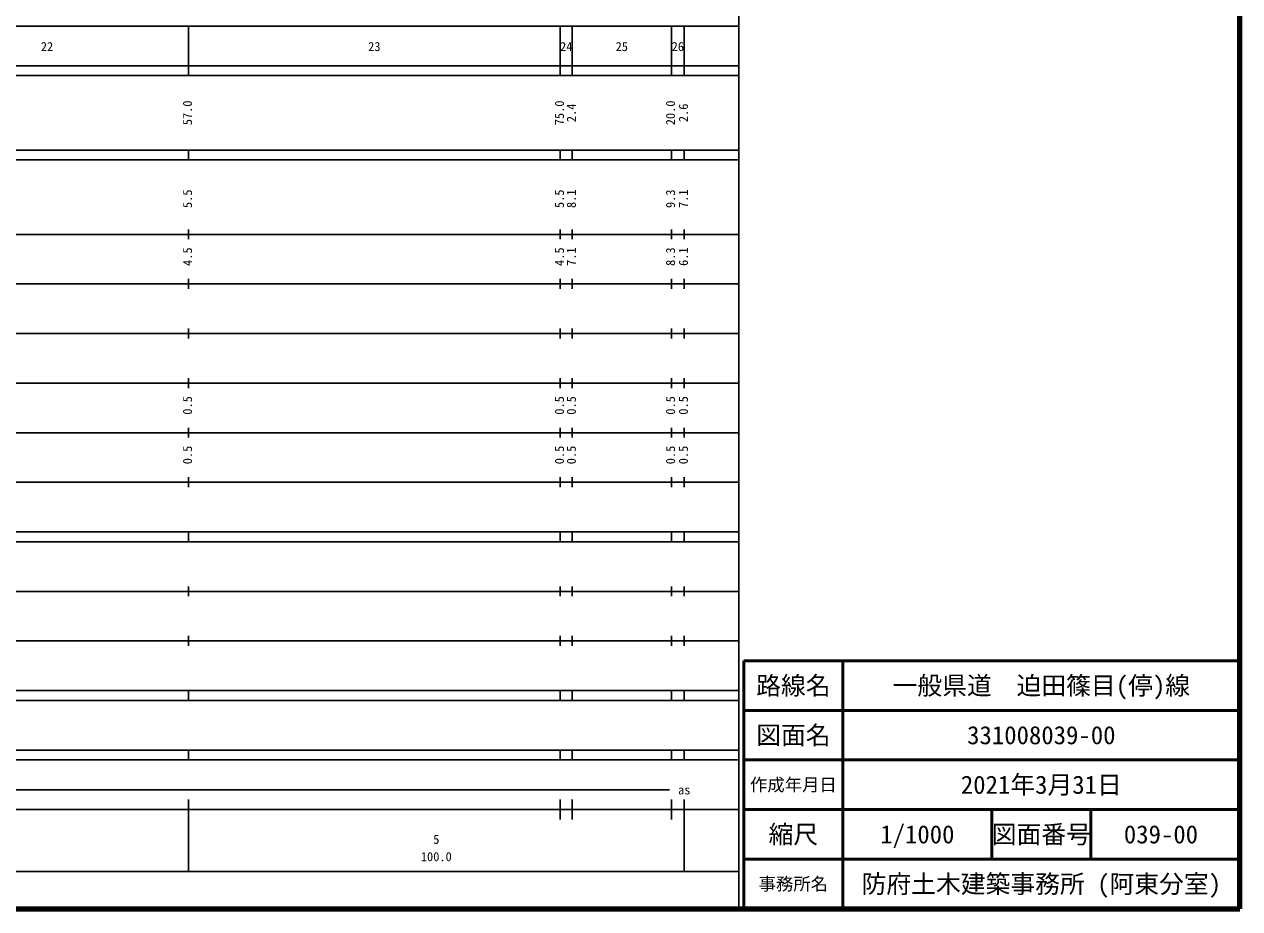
# Model space of a CAD drawing. Units: millimetres on the paper, enlarged 1000 times. Extents: x 40000 to 680000, y 20000 to 380000.
# Drawn here: x 434922 to 680000, y 20000 to 198357 of the extents above; entities that cross this region are included whole.
import ezdxf
from ezdxf.enums import TextEntityAlignment as Align

# ---------------------------------------------------------------- set-up
doc = ezdxf.new("R2010")
doc.units = ezdxf.units.MM
doc.header["$LTSCALE"] = 1000
for name, color, linetype, lineweight in [('M-TTL', 2, 'Continuous', 140), ('M-TTL-BAND', 7, 'Continuous', 25), ('M-TTL-FRAM', 2, 'Continuous', 50), ('M-TTL-LINE', 7, 'Continuous', 50)]:
    doc.layers.add(name, color=color, linetype=linetype, lineweight=lineweight)
doc.layers.add('M-TTL-TXT', color=7, linetype='Continuous')
doc.styles.add('ＭＳ ゴシック', font='')
doc.styles.get('ＭＳ ゴシック').set_extended_font_data('MS Gothic')

msp = doc.modelspace()

# ---------------------------------------------------------------- linework, layer by layer
at = {"layer": 'M-TTL'}
for p, q in [((680000, 20000), (680000, 380000)), ((40000, 20000), (680000, 20000))]:
    msp.add_line(p, q, dxfattribs=at)
at = {"layer": 'M-TTL-BAND'}
for p, q in [((579000, 20000), (579000, 370000)), ((68000, 198000), (579000, 198000)), ((468000, 188000), (468000, 198000)), ((543000, 188000), (543000, 198000)), ((545400, 188000), (545400, 198000)), ((565400, 188000), (565400, 198000)), ((568000, 188000), (568000, 198000)), ((40000, 190000), (579000, 190000)), ((40000, 188000), (579000, 188000)), ((40000, 173000), (579000, 173000)), ((468000, 171000), (468000, 173000)), ((543000, 171000), (543000, 173000)), ((545400, 171000), (545400, 173000)), ((565400, 171000), (565400, 173000)), ((568000, 171000), (568000, 173000)), ((40000, 171000), (579000, 171000)), ((468000, 155000), (468000, 157000)), ((543000, 155000), (543000, 157000)), ((545400, 155000), (545400, 157000)), ((565400, 155000), (565400, 157000)), ((568000, 155000), (568000, 157000)), ((40000, 156000), (579000, 156000)), ((46000, 146000), (579000, 146000)), ((468000, 145000), (468000, 147000)), ((543000, 145000), (543000, 147000)), ((545400, 145000), (545400, 147000)), ((565400, 145000), (565400, 147000)), ((568000, 145000), (568000, 147000)), ((52000, 136000), (579000, 136000)), ((468000, 135000), (468000, 137000)), ((543000, 135000), (543000, 137000)), ((545400, 135000), (545400, 137000)), ((565400, 135000), (565400, 137000)), ((568000, 135000), (568000, 137000)), ((46000, 126000), (579000, 126000)), ((468000, 125000), (468000, 127000)), ((543000, 125000), (543000, 127000)), ((545400, 125000), (545400, 127000)), ((565400, 125000), (565400, 127000)), ((568000, 125000), (568000, 127000)), ((52000, 116000), (579000, 116000)), ((468000, 115000), (468000, 117000)), ((543000, 115000), (543000, 117000)), ((545400, 115000), (545400, 117000)), ((565400, 115000), (565400, 117000)), ((568000, 115000), (568000, 117000)), ((46000, 106000), (579000, 106000)), ((468000, 105000), (468000, 107000)), ((543000, 105000), (543000, 107000)), ((545400, 105000), (545400, 107000)), ((565400, 105000), (565400, 107000)), ((568000, 105000), (568000, 107000)), ((40000, 96000), (579000, 96000)), ((468000, 94000), (468000, 96000)), ((543000, 94000), (543000, 96000)), ((545400, 94000), (545400, 96000)), ((565400, 94000), (565400, 96000)), ((568000, 94000), (568000, 96000)), ((40000, 94000), (579000, 94000)), ((49000, 84000), (579000, 84000)), ((468000, 83000), (468000, 85000)), ((543000, 83000), (543000, 85000)), ((545400, 83000), (545400, 85000)), ((565400, 83000), (565400, 85000)), ((568000, 83000), (568000, 85000)), ((40000, 74000), (579000, 74000)), ((468000, 73000), (468000, 75000)), ((543000, 73000), (543000, 75000)), ((545400, 73000), (545400, 75000)), ((565400, 73000), (565400, 75000)), ((568000, 73000), (568000, 75000)), ((40000, 64000), (579000, 64000)), ((468000, 62000), (468000, 64000)), ((543000, 62000), (543000, 64000)), ((545400, 62000), (545400, 64000)), ((565400, 62000), (565400, 64000)), ((568000, 62000), (568000, 64000)), ((40000, 62000), (579000, 62000)), ((40000, 52000), (579000, 52000)), ((468000, 50000), (468000, 52000)), ((543000, 50000), (543000, 52000)), ((545400, 50000), (545400, 52000)), ((565400, 50000), (565400, 52000)), ((568000, 50000), (568000, 52000)), ((40000, 50000), (579000, 50000)), ((71000, 44000), (565000, 44000)), ((468000, 27500), (468000, 42000)), ((543000, 38000), (543000, 42000)), ((545400, 38000), (545400, 42000)), ((565400, 38000), (565400, 42000)), ((568000, 27500), (568000, 42000)), ((40000, 40000), (579000, 40000)), ((68000, 27500), (579000, 27500))]:
    msp.add_line(p, q, dxfattribs=at)
at = {"layer": 'M-TTL-FRAM'}
for p, q in [((680000, 70000), (580000, 70000)), ((580000, 70000), (580000, 20000))]:
    msp.add_line(p, q, dxfattribs=at)
at = {"layer": 'M-TTL-LINE'}
for p, q in [((600000, 70000), (600000, 20000)), ((680000, 60000), (580000, 60000)), ((680000, 50000), (580000, 50000)), ((680000, 40000), (580000, 40000)), ((630000, 40000), (630000, 30000)), ((650000, 40000), (650000, 30000)), ((680000, 30000), (580000, 30000))]:
    msp.add_line(p, q, dxfattribs=at)

# ---------------------------------------------------------------- texts
at = {"layer": 'M-TTL-BAND', "style": 'ＭＳ ゴシック'}
for s, p in [('22', (439500, 192405)), ('23', (505500, 192405)), ('24', (544200, 192405)), ('25', (555400, 192405)), ('26', (566700, 192405)), ('as', (568000, 42500)), ('5', (518000, 32523)), ('100.0', (518000, 29033))]:
    msp.add_text(s, height=1833, dxfattribs=at).set_placement(p, align=Align.BOTTOM_CENTER)
for s, p in [('57.0', (469290, 180500)), ('75.0', (544290, 180500)), ('2.4', (546690, 180500)), ('20.0', (566690, 180500)), ('2.6', (569290, 180500)), ('5.5', (469290, 163174)), ('5.5', (544290, 163174)), ('8.1', (546690, 163174)), ('9.3', (566690, 163174)), ('7.1', (569290, 163174)), ('4.5', (469290, 151500)), ('4.5', (544290, 151500)), ('7.1', (546690, 151500)), ('8.3', (566690, 151500)), ('6.1', (569290, 151500)), ('0.5', (469290, 121500)), ('0.5', (544290, 121500)), ('0.5', (546690, 121500)), ('0.5', (566690, 121500)), ('0.5', (569290, 121500)), ('0.5', (469290, 111500)), ('0.5', (544290, 111500)), ('0.5', (546690, 111500)), ('0.5', (566690, 111500)), ('0.5', (569290, 111500))]:
    msp.add_text(s, height=1833, rotation=90, dxfattribs=at).set_placement(p, align=Align.BOTTOM_CENTER)
at = {"layer": 'M-TTL-TXT', "style": 'ＭＳ ゴシック'}
for s, height, p in [('路線名', 3666, (590000, 65000)), ('路線名', 3666, (590000, 65000)), ('一般県道\u3000迫田篠目(停)線', 3666, (640000, 65000)), ('図面名', 3666, (590000, 55000)), ('図面名', 3666, (590000, 55000)), ('331008039-00', 3666, (640000, 55000)), ('作成年月日', 2566, (590000, 45000)), ('作成年月日', 2566, (590000, 45000)), ('2021年3月31日', 3666, (640000, 45000)), ('縮尺', 3666, (590000, 35000)), ('縮尺', 3666, (590000, 35000)), ('1/1000', 3666, (615000, 35000)), ('図面番号', 3666, (640000, 35000)), ('図面番号', 3666, (640000, 35000)), ('039-00', 3666, (664125, 35000)), ('防府土木建築事務所 (阿東分室)', 3666, (640000, 25000)), ('事務所名', 2566, (590000, 25000)), ('事務所名', 2566, (590000, 25000))]:
    msp.add_text(s, height=height, dxfattribs=at).set_placement(p, align=Align.MIDDLE_CENTER)

doc.saveas('drawing.dxf')
